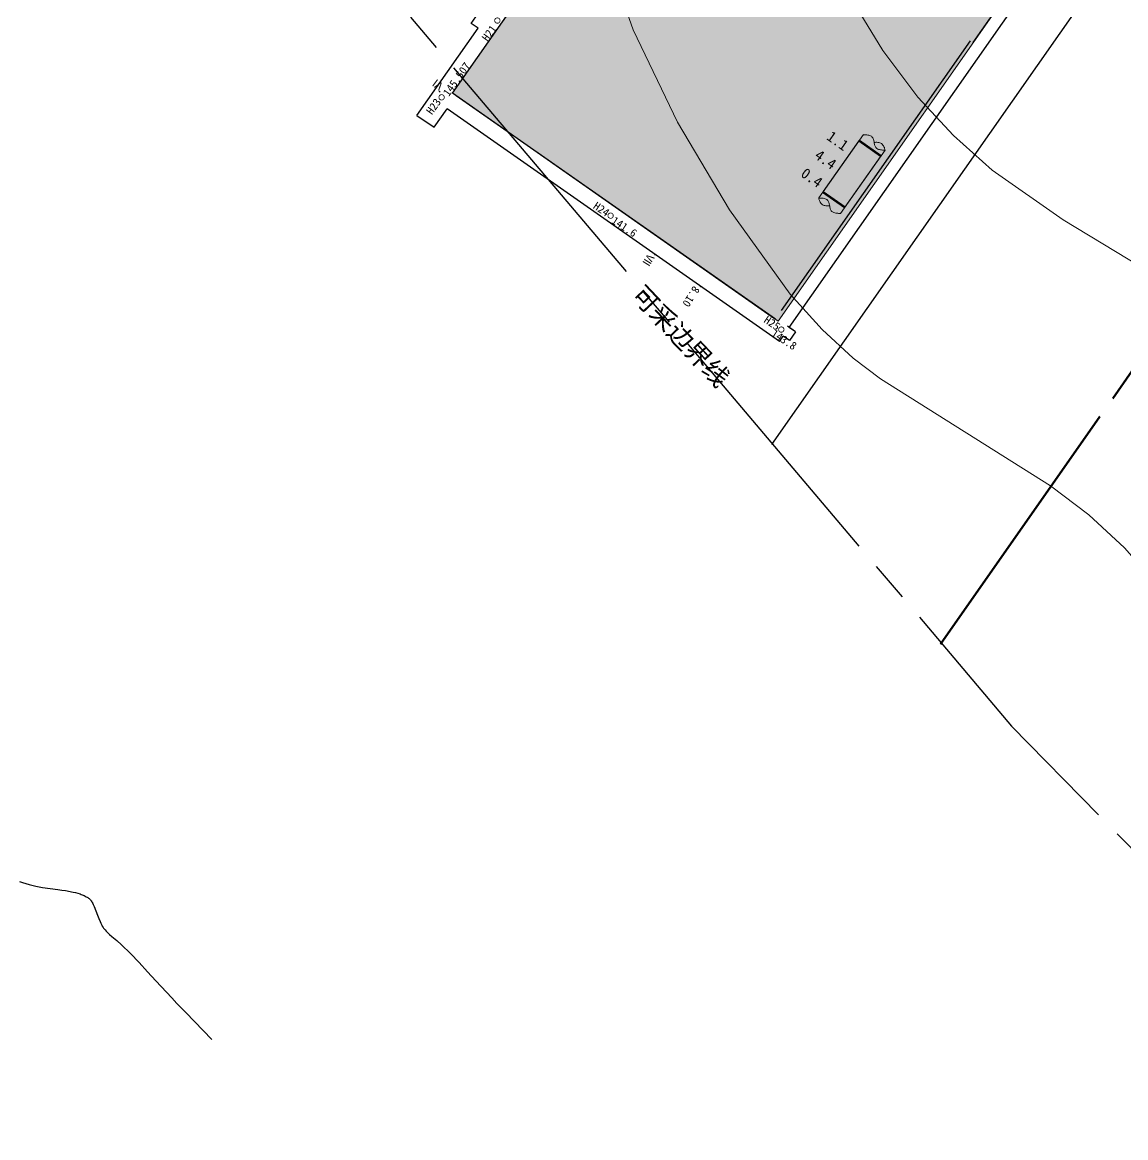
# Model space of a CAD drawing. Header units: inches. Extents: x 36473197 to 36486087, y 3899343 to 3911260.
# Drawn here: x 36480584.6 to 36480998.1, y 3903572.5 to 3903990.6 of the extents above; entities that cross this region are included whole.
import ezdxf

# ---------------------------------------------------------------- set-up
doc = ezdxf.new("R2010")
doc.units = ezdxf.units.IN
doc.header["$MEASUREMENT"] = 0
doc.linetypes.add('可采边界', pattern=[0.047, 0.02, -0.002, 0.003, -0.002, 0.02])
doc.linetypes.add('采区边界', pattern=[0.03, 0.0125, -0.001, 0.003, -0.001, 0.0125])
doc.layers.get('0').update_dxf_attribs({"lineweight": 0})
for name, color, linetype, lineweight in [('4煤底板等值线', 7, 'Continuous', 0), ('可采边界', 7, 'Continuous', 0), ('导线点', 7, 'Continuous', 0), ('小柱状', 7, 'Continuous', 0), ('巷道', 7, 'Continuous', 0), ('巷道掘进尺', 7, 'Continuous', 0), ('水系', 7, 'Continuous', 0), ('西区开拓设计', 7, 'Continuous', 0), ('采掘图', 7, 'Continuous', 0), ('采空区', 7, 'Continuous', 0)]:
    doc.layers.add(name, color=color, linetype=linetype, lineweight=lineweight)
doc.layers.add('巷道1', color=7, linetype='Continuous', lineweight=0, true_color=0x2d2d2d)
doc.styles.add('宋体', font='SIMSUN.TTC')
doc.styles.add('新宋体', font='SIMSUN.TTC')
doc.styles.add('长等线体', font='simfang.ttf')
doc.styles.add('黑体', font='simhei.ttf')
doc.linetypes.add('保护煤柱', pattern='A,0.0195,-0.001,[6,西北矿业高家堡煤矿2022年采掘接续图(2022.8.14).shx,S=1.01575e-06,R=0,X=0,Y=0],0.0195', length=0.04)

# ---------------------------------------------------------------- blocks, each defined once
blk = doc.blocks.new('临时经纬仪导线点')
at = {"color": 0, "const_width": 0.3}
blk.add_lwpolyline([(1, 0), (0.97, 0.26), (0.87, 0.5), (0.71, 0.71), (0.5, 0.87), (0.26, 0.97), (0, 1), (-0.26, 0.97), (-0.5, 0.87), (-0.71, 0.71), (-0.87, 0.5), (-0.97, 0.26), (-1, 0), (-0.97, -0.26), (-0.87, -0.5), (-0.71, -0.71), (-0.5, -0.87), (-0.26, -0.97), (0, -1), (0.26, -0.97), (0.5, -0.87), (0.71, -0.71), (0.87, -0.5), (0.97, -0.26), (1, 0)], dxfattribs=at)

msp = doc.modelspace()

# ---------------------------------------------------------------- hatches: boundary and pattern name
at = {"layer": '小柱状'}
msp.add_hatch(color=7, dxfattribs=at).paths.add_polyline_path([(36480884.76, 3903927.19), (36480892.93, 3903921.43), (36480906.3, 3903940.39), (36480898.13, 3903946.15)], flags=17)
at = {"layer": '小柱状', "lineweight": 0}
h = msp.add_hatch(dxfattribs=at)
h.set_pattern_fill('细粒砂岩_1', color=256, scale=100, angle=-35, style=0, pattern_type=2)
h.set_pattern_definition([(145, (36480898.3355, 3903940.2938), (-0.344146, -0.49149), [0.007222, -0.592778]), (145, (36480898.3397, 3903940.2921), (-0.344146, -0.49149), [0.016, -0.584]), (145, (36480898.3423, 3903940.2915), (-0.344146, -0.49149), [0.021, -0.579]), (145, (36480898.3447, 3903940.291), (-0.344146, -0.49149), [0.02552, -0.57448]), (145, (36480898.34636, 3903940.2911), (-0.344146, -0.49149), [0.02812, -0.57188]), (145, (36480898.348, 3903940.29115), (-0.344146, -0.49149), [0.03072, -0.56928]), (145, (36480898.34964, 3903940.2912), (-0.344146, -0.49149), [0.03332, -0.56668]), (145, (36480898.3512, 3903940.29136), (-0.344146, -0.49149), [0.035708, -0.564292]), (145, (36480898.3524, 3903940.29173), (-0.344146, -0.49149), [0.037246, -0.562754]), (145, (36480898.3536, 3903940.2921), (-0.344146, -0.49149), [0.038785, -0.561215]), (145, (36480898.3548, 3903940.2925), (-0.344146, -0.49149), [0.040323, -0.559677]), (145, (36480898.356, 3903940.29287), (-0.344146, -0.49149), [0.04186, -0.55814]), (145, (36480898.3572, 3903940.29325), (-0.344146, -0.49149), [9e-17, -0.6]), (145, (36480898.3572, 3903940.29325), (-0.344146, -0.49149), [0.0434, -0.5566]), (145, (36480898.3581, 3903940.29384), (-0.344146, -0.49149), [0.0442, -0.5558]), (145, (36480898.359, 3903940.2944), (-0.344146, -0.49149), [0.045, -0.555]), (145, (36480898.3599, 3903940.295), (-0.344146, -0.49149), [0.0458, -0.5542]), (145, (36480898.3608, 3903940.2956), (-0.344146, -0.49149), [0.0466, -0.5534]), (145, (36480898.3617, 3903940.2962), (-0.344146, -0.49149), [0.0474, -0.5526]), (145, (36480898.3626, 3903940.2968), (-0.344146, -0.49149), [4e-17, -0.6]), (145, (36480898.3626, 3903940.2968), (-0.344146, -0.49149), [0.0482, -0.5518]), (145, (36480898.3633, 3903940.2975), (-0.344146, -0.49149), [0.048477, -0.551523]), (145, (36480898.364, 3903940.29826), (-0.344146, -0.49149), [0.048754, -0.551246]), (145, (36480898.3647, 3903940.299), (-0.344146, -0.49149), [0.04903, -0.55097]), (145, (36480898.36536, 3903940.29974), (-0.344146, -0.49149), [0.049308, -0.550692]), (145, (36480898.36605, 3903940.3005), (-0.344146, -0.49149), [0.049585, -0.550415]), (145, (36480898.36673, 3903940.3012), (-0.344146, -0.49149), [0.04986, -0.55014]), (145, (36480898.3673, 3903940.30204), (-0.344146, -0.49149), [0.04986, -0.55014]), (145, (36480898.36777, 3903940.30294), (-0.344146, -0.49149), [0.049585, -0.550415]), (145, (36480898.3682, 3903940.30384), (-0.344146, -0.49149), [0.049308, -0.550692]), (145, (36480898.3687, 3903940.30474), (-0.344146, -0.49149), [0.04903, -0.55097]), (145, (36480898.36915, 3903940.30564), (-0.344146, -0.49149), [0.048754, -0.551246]), (145, (36480898.3696, 3903940.30653), (-0.344146, -0.49149), [0.048477, -0.551523]), (145, (36480898.37007, 3903940.30743), (-0.344146, -0.49149), [0.0482, -0.5518]), (145, (36480898.3306, 3903940.3351), (-0.344146, -0.49149), [4e-17, -0.6]), (145, (36480898.3703, 3903940.3085), (-0.344146, -0.49149), [0.0474, -0.5526]), (145, (36480898.37056, 3903940.30953), (-0.344146, -0.49149), [0.0466, -0.5534]), (145, (36480898.3708, 3903940.3106), (-0.344146, -0.49149), [0.0458, -0.5542]), (145, (36480898.37105, 3903940.3116), (-0.344146, -0.49149), [0.045, -0.555]), (145, (36480898.3713, 3903940.3127), (-0.344146, -0.49149), [0.0442, -0.5558]), (145, (36480898.37154, 3903940.3137), (-0.344146, -0.49149), [0.0434, -0.5566]), (145, (36480898.336, 3903940.3386), (-0.344146, -0.49149), [0, -0.6]), (145, (36480898.3715, 3903940.315), (-0.344146, -0.49149), [0.04186, -0.55814]), (145, (36480898.37143, 3903940.31625), (-0.344146, -0.49149), [0.040323, -0.559677]), (145, (36480898.3714, 3903940.3175), (-0.344146, -0.49149), [0.038785, -0.561215]), (145, (36480898.3713, 3903940.31877), (-0.344146, -0.49149), [0.037246, -0.562754]), (145, (36480898.37126, 3903940.32), (-0.344146, -0.49149), [0.035708, -0.564292]), (145, (36480898.37086, 3903940.32153), (-0.344146, -0.49149), [0.03332, -0.56668]), (145, (36480898.37037, 3903940.3231), (-0.344146, -0.49149), [0.03072, -0.56928]), (145, (36480898.3699, 3903940.32466), (-0.344146, -0.49149), [0.02812, -0.57188]), (145, (36480898.3694, 3903940.3262), (-0.344146, -0.49149), [0.02552, -0.57448]), (145, (36480898.3681, 3903940.32834), (-0.344146, -0.49149), [0.021, -0.579]), (145, (36480898.36663, 3903940.3306), (-0.344146, -0.49149), [0.016, -0.584]), (145, (36480898.3647, 3903940.33294), (-0.344146, -0.49149), [0.01011, -0.58989]), (145, (36480898.27455, 3903940.33366), (-0.344146, -0.49149), [0.007222, -0.592778]), (145, (36480898.2787, 3903940.33197), (-0.344146, -0.49149), [0.016, -0.584]), (145, (36480898.28134, 3903940.33135), (-0.344146, -0.49149), [0.021, -0.579]), (145, (36480898.28377, 3903940.3309), (-0.344146, -0.49149), [0.02552, -0.57448]), (145, (36480898.2854, 3903940.33095), (-0.344146, -0.49149), [0.02812, -0.57188]), (145, (36480898.28704, 3903940.331), (-0.344146, -0.49149), [0.03072, -0.56928]), (145, (36480898.2887, 3903940.3311), (-0.344146, -0.49149), [0.03332, -0.56668]), (145, (36480898.29023, 3903940.3312), (-0.344146, -0.49149), [0.035708, -0.564292]), (145, (36480898.29144, 3903940.3316), (-0.344146, -0.49149), [0.037246, -0.562754]), (145, (36480898.29264, 3903940.332), (-0.344146, -0.49149), [0.038785, -0.561215]), (145, (36480898.29384, 3903940.33236), (-0.344146, -0.49149), [0.040323, -0.559677]), (145, (36480898.29505, 3903940.33274), (-0.344146, -0.49149), [0.04186, -0.55814]), (145, (36480898.29625, 3903940.3331), (-0.344146, -0.49149), [2e-17, -0.6]), (145, (36480898.29625, 3903940.3331), (-0.344146, -0.49149), [0.0434, -0.5566]), (145, (36480898.29715, 3903940.3337), (-0.344146, -0.49149), [0.0442, -0.5558]), (145, (36480898.29805, 3903940.3343), (-0.344146, -0.49149), [0.045, -0.555]), (145, (36480898.29896, 3903940.3349), (-0.344146, -0.49149), [0.0458, -0.5542]), (145, (36480898.29986, 3903940.3355), (-0.344146, -0.49149), [0.0466, -0.5534]), (145, (36480898.30076, 3903940.33607), (-0.344146, -0.49149), [0.0474, -0.5526]), (145, (36480898.30166, 3903940.33666), (-0.344146, -0.49149), [2e-17, -0.6]), (145, (36480898.30166, 3903940.33666), (-0.344146, -0.49149), [0.0482, -0.5518]), (145, (36480898.30235, 3903940.3374), (-0.344146, -0.49149), [0.048477, -0.551523]), (145, (36480898.30303, 3903940.33814), (-0.344146, -0.49149), [0.048754, -0.551246]), (145, (36480898.3037, 3903940.3389), (-0.344146, -0.49149), [0.04903, -0.55097]), (145, (36480898.3044, 3903940.3396), (-0.344146, -0.49149), [0.049308, -0.550692]), (145, (36480898.3051, 3903940.34036), (-0.344146, -0.49149), [0.049585, -0.550415]), (145, (36480898.3058, 3903940.3411), (-0.344146, -0.49149), [0.04986, -0.55014]), (145, (36480898.30635, 3903940.3419), (-0.344146, -0.49149), [0.04986, -0.55014]), (145, (36480898.3068, 3903940.3428), (-0.344146, -0.49149), [0.049585, -0.550415]), (145, (36480898.3073, 3903940.3437), (-0.344146, -0.49149), [0.049308, -0.550692]), (145, (36480898.30774, 3903940.3446), (-0.344146, -0.49149), [0.04903, -0.55097]), (145, (36480898.3082, 3903940.3455), (-0.344146, -0.49149), [0.048754, -0.551246]), (145, (36480898.30866, 3903940.3464), (-0.344146, -0.49149), [0.048477, -0.551523]), (145, (36480898.3091, 3903940.3473), (-0.344146, -0.49149), [0.0482, -0.5518]), (145, (36480898.26963, 3903940.37495), (-0.344146, -0.49149), [0, -0.6]), (145, (36480898.30936, 3903940.34835), (-0.344146, -0.49149), [0.0474, -0.5526]), (145, (36480898.3096, 3903940.3494), (-0.344146, -0.49149), [0.0466, -0.5534]), (145, (36480898.30985, 3903940.35045), (-0.344146, -0.49149), [0.0458, -0.5542]), (145, (36480898.3101, 3903940.3515), (-0.344146, -0.49149), [0.045, -0.555]), (145, (36480898.31035, 3903940.35255), (-0.344146, -0.49149), [0.0442, -0.5558]), (145, (36480898.3106, 3903940.3536), (-0.344146, -0.49149), [0.0434, -0.5566]), (145, (36480898.27504, 3903940.3785), (-0.344146, -0.49149), [4e-17, -0.6]), (145, (36480898.31053, 3903940.35486), (-0.344146, -0.49149), [0.04186, -0.55814]), (145, (36480898.3105, 3903940.3561), (-0.344146, -0.49149), [0.040323, -0.559677]), (145, (36480898.3104, 3903940.3574), (-0.344146, -0.49149), [0.038785, -0.561215]), (145, (36480898.31037, 3903940.35864), (-0.344146, -0.49149), [0.037246, -0.562754]), (145, (36480898.3103, 3903940.3599), (-0.344146, -0.49149), [0.035708, -0.564292]), (145, (36480898.3099, 3903940.3614), (-0.344146, -0.49149), [0.03332, -0.56668]), (145, (36480898.3094, 3903940.36297), (-0.344146, -0.49149), [0.03072, -0.56928]), (145, (36480898.3089, 3903940.36453), (-0.344146, -0.49149), [0.02812, -0.57188]), (145, (36480898.30843, 3903940.3661), (-0.344146, -0.49149), [0.02552, -0.57448]), (145, (36480898.30715, 3903940.3682), (-0.344146, -0.49149), [0.021, -0.579]), (145, (36480898.3057, 3903940.37047), (-0.344146, -0.49149), [0.016, -0.584]), (145, (36480898.3037, 3903940.3728), (-0.344146, -0.49149), [0.01011, -0.58989]), (145, (36480898.2127, 3903940.3798), (-0.344146, -0.49149), [0.007222, -0.592778]), (145, (36480898.2169, 3903940.3781), (-0.344146, -0.49149), [0.016, -0.584]), (145, (36480898.2195, 3903940.37746), (-0.344146, -0.49149), [0.021, -0.579]), (145, (36480898.2219, 3903940.377), (-0.344146, -0.49149), [0.02552, -0.57448]), (145, (36480898.22357, 3903940.37705), (-0.344146, -0.49149), [0.02812, -0.57188]), (145, (36480898.2252, 3903940.3771), (-0.344146, -0.49149), [0.03072, -0.56928]), (145, (36480898.22684, 3903940.3772), (-0.344146, -0.49149), [0.03332, -0.56668]), (145, (36480898.2284, 3903940.37734), (-0.344146, -0.49149), [0.035708, -0.564292]), (145, (36480898.2296, 3903940.3777), (-0.344146, -0.49149), [0.037246, -0.562754]), (145, (36480898.2308, 3903940.3781), (-0.344146, -0.49149), [0.038785, -0.561215]), (145, (36480898.232, 3903940.37847), (-0.344146, -0.49149), [0.040323, -0.559677]), (145, (36480898.2332, 3903940.37885), (-0.344146, -0.49149), [0.04186, -0.55814]), (145, (36480898.2344, 3903940.3792), (-0.344146, -0.49149), [0, -0.6]), (145, (36480898.2344, 3903940.3792), (-0.344146, -0.49149), [0.0434, -0.5566]), (145, (36480898.2353, 3903940.3798), (-0.344146, -0.49149), [0.0442, -0.5558]), (145, (36480898.2362, 3903940.3804), (-0.344146, -0.49149), [0.045, -0.555]), (145, (36480898.2371, 3903940.381), (-0.344146, -0.49149), [0.0458, -0.5542]), (145, (36480898.238, 3903940.3816), (-0.344146, -0.49149), [0.0466, -0.5534]), (145, (36480898.2389, 3903940.3822), (-0.344146, -0.49149), [0.0474, -0.5526]), (145, (36480898.2398, 3903940.38276), (-0.344146, -0.49149), [3e-17, -0.6]), (145, (36480898.2398, 3903940.38276), (-0.344146, -0.49149), [0.0482, -0.5518]), (145, (36480898.2405, 3903940.3835), (-0.344146, -0.49149), [0.048477, -0.551523]), (145, (36480898.2412, 3903940.38424), (-0.344146, -0.49149), [0.048754, -0.551246]), (145, (36480898.2419, 3903940.385), (-0.344146, -0.49149), [0.04903, -0.55097]), (145, (36480898.24257, 3903940.3857), (-0.344146, -0.49149), [0.049308, -0.550692]), (145, (36480898.24326, 3903940.38646), (-0.344146, -0.49149), [0.049585, -0.550415]), (145, (36480898.24394, 3903940.3872), (-0.344146, -0.49149), [0.04986, -0.55014]), (145, (36480898.2445, 3903940.388), (-0.344146, -0.49149), [0.04986, -0.55014]), (145, (36480898.245, 3903940.3889), (-0.344146, -0.49149), [0.049585, -0.550415]), (145, (36480898.24544, 3903940.3898), (-0.344146, -0.49149), [0.049308, -0.550692]), (145, (36480898.2459, 3903940.3907), (-0.344146, -0.49149), [0.04903, -0.55097]), (145, (36480898.24636, 3903940.3916), (-0.344146, -0.49149), [0.048754, -0.551246]), (145, (36480898.2468, 3903940.3925), (-0.344146, -0.49149), [0.048477, -0.551523]), (145, (36480898.2473, 3903940.3934), (-0.344146, -0.49149), [0.0482, -0.5518]), (145, (36480898.2078, 3903940.42106), (-0.344146, -0.49149), [3e-17, -0.6]), (145, (36480898.2475, 3903940.39446), (-0.344146, -0.49149), [0.0474, -0.5526]), (145, (36480898.2478, 3903940.3955), (-0.344146, -0.49149), [0.0466, -0.5534]), (145, (36480898.248, 3903940.39656), (-0.344146, -0.49149), [0.0458, -0.5542]), (145, (36480898.24826, 3903940.3976), (-0.344146, -0.49149), [0.045, -0.555]), (145, (36480898.2485, 3903940.39866), (-0.344146, -0.49149), [0.0442, -0.5558]), (145, (36480898.24875, 3903940.3997), (-0.344146, -0.49149), [0.0434, -0.5566]), (145, (36480898.2132, 3903940.4246), (-0.344146, -0.49149), [3e-17, -0.6]), (145, (36480898.2487, 3903940.40096), (-0.344146, -0.49149), [0.04186, -0.55814]), (145, (36480898.24864, 3903940.4022), (-0.344146, -0.49149), [0.040323, -0.559677]), (145, (36480898.2486, 3903940.4035), (-0.344146, -0.49149), [0.038785, -0.561215]), (145, (36480898.2485, 3903940.40475), (-0.344146, -0.49149), [0.037246, -0.562754]), (145, (36480898.2485, 3903940.406), (-0.344146, -0.49149), [0.035708, -0.564292]), (145, (36480898.24807, 3903940.4075), (-0.344146, -0.49149), [0.03332, -0.56668]), (145, (36480898.2476, 3903940.4091), (-0.344146, -0.49149), [0.03072, -0.56928]), (145, (36480898.2471, 3903940.41064), (-0.344146, -0.49149), [0.02812, -0.57188]), (145, (36480898.2466, 3903940.4122), (-0.344146, -0.49149), [0.02552, -0.57448]), (145, (36480898.2453, 3903940.4143), (-0.344146, -0.49149), [0.021, -0.579]), (145, (36480898.24384, 3903940.4166), (-0.344146, -0.49149), [0.016, -0.584]), (145, (36480898.2419, 3903940.4189), (-0.344146, -0.49149), [0.01011, -0.58989]), (145, (36480897.9177, 3903940.2201), (-0.344146, -0.49149), [0.007222, -0.592778]), (145, (36480897.92186, 3903940.2184), (-0.344146, -0.49149), [0.016, -0.584]), (145, (36480897.9245, 3903940.2178), (-0.344146, -0.49149), [0.021, -0.579]), (145, (36480897.9269, 3903940.2173), (-0.344146, -0.49149), [0.02552, -0.57448]), (145, (36480897.92854, 3903940.2174), (-0.344146, -0.49149), [0.02812, -0.57188]), (145, (36480897.9302, 3903940.2175), (-0.344146, -0.49149), [0.03072, -0.56928]), (145, (36480897.9318, 3903940.21755), (-0.344146, -0.49149), [0.03332, -0.56668]), (145, (36480897.93337, 3903940.2177), (-0.344146, -0.49149), [0.035708, -0.564292]), (145, (36480897.9346, 3903940.21806), (-0.344146, -0.49149), [0.037246, -0.562754]), (145, (36480897.9358, 3903940.21844), (-0.344146, -0.49149), [0.038785, -0.561215]), (145, (36480897.937, 3903940.2188), (-0.344146, -0.49149), [0.040323, -0.559677]), (145, (36480897.9382, 3903940.2192), (-0.344146, -0.49149), [0.04186, -0.55814]), (145, (36480897.9394, 3903940.2196), (-0.344146, -0.49149), [1e-17, -0.6]), (145, (36480897.9394, 3903940.2196), (-0.344146, -0.49149), [0.0434, -0.5566]), (145, (36480897.9403, 3903940.22016), (-0.344146, -0.49149), [0.0442, -0.5558]), (145, (36480897.9412, 3903940.22075), (-0.344146, -0.49149), [0.045, -0.555]), (145, (36480897.9421, 3903940.22134), (-0.344146, -0.49149), [0.0458, -0.5542]), (145, (36480897.943, 3903940.22193), (-0.344146, -0.49149), [0.0466, -0.5534]), (145, (36480897.9439, 3903940.2225), (-0.344146, -0.49149), [0.0474, -0.5526]), (145, (36480897.9448, 3903940.2231), (-0.344146, -0.49149), [0, -0.6]), (145, (36480897.9448, 3903940.2231), (-0.344146, -0.49149), [0.0482, -0.5518]), (145, (36480897.9455, 3903940.22385), (-0.344146, -0.49149), [0.048477, -0.551523]), (145, (36480897.94617, 3903940.2246), (-0.344146, -0.49149), [0.048754, -0.551246]), (145, (36480897.94686, 3903940.22533), (-0.344146, -0.49149), [0.04903, -0.55097]), (145, (36480897.94754, 3903940.2261), (-0.344146, -0.49149), [0.049308, -0.550692]), (145, (36480897.9482, 3903940.2268), (-0.344146, -0.49149), [0.049585, -0.550415]), (145, (36480897.9489, 3903940.22755), (-0.344146, -0.49149), [0.04986, -0.55014]), (145, (36480897.9495, 3903940.22837), (-0.344146, -0.49149), [0.04986, -0.55014]), (145, (36480897.94995, 3903940.22927), (-0.344146, -0.49149), [0.049585, -0.550415]), (145, (36480897.9504, 3903940.23017), (-0.344146, -0.49149), [0.049308, -0.550692]), (145, (36480897.9509, 3903940.23106), (-0.344146, -0.49149), [0.04903, -0.55097]), (145, (36480897.95133, 3903940.23196), (-0.344146, -0.49149), [0.048754, -0.551246]), (145, (36480897.9518, 3903940.23286), (-0.344146, -0.49149), [0.048477, -0.551523]), (145, (36480897.95225, 3903940.23376), (-0.344146, -0.49149), [0.0482, -0.5518]), (145, (36480897.91277, 3903940.2614), (-0.344146, -0.49149), [2e-17, -0.6]), (145, (36480897.9525, 3903940.2348), (-0.344146, -0.49149), [0.0474, -0.5526]), (145, (36480897.95274, 3903940.23586), (-0.344146, -0.49149), [0.0466, -0.5534]), (145, (36480897.953, 3903940.2369), (-0.344146, -0.49149), [0.0458, -0.5542]), (145, (36480897.95323, 3903940.23795), (-0.344146, -0.49149), [0.045, -0.555]), (145, (36480897.9535, 3903940.239), (-0.344146, -0.49149), [0.0442, -0.5558]), (145, (36480897.9537, 3903940.24005), (-0.344146, -0.49149), [0.0434, -0.5566]), (145, (36480897.9182, 3903940.26495), (-0.344146, -0.49149), [4e-17, -0.6]), (145, (36480897.95367, 3903940.2413), (-0.344146, -0.49149), [0.04186, -0.55814]), (145, (36480897.9536, 3903940.2426), (-0.344146, -0.49149), [0.040323, -0.559677]), (145, (36480897.95356, 3903940.24383), (-0.344146, -0.49149), [0.038785, -0.561215]), (145, (36480897.9535, 3903940.2451), (-0.344146, -0.49149), [0.037246, -0.562754]), (145, (36480897.95344, 3903940.24635), (-0.344146, -0.49149), [0.035708, -0.564292]), (145, (36480897.95304, 3903940.24786), (-0.344146, -0.49149), [0.03332, -0.56668]), (145, (36480897.95255, 3903940.2494), (-0.344146, -0.49149), [0.03072, -0.56928]), (145, (36480897.95206, 3903940.251), (-0.344146, -0.49149), [0.02812, -0.57188]), (145, (36480897.95157, 3903940.25255), (-0.344146, -0.49149), [0.02552, -0.57448]), (145, (36480897.9503, 3903940.25467), (-0.344146, -0.49149), [0.021, -0.579]), (145, (36480897.9488, 3903940.2569), (-0.344146, -0.49149), [0.016, -0.584]), (145, (36480897.94686, 3903940.25926), (-0.344146, -0.49149), [0.01011, -0.58989]), (145, (36480897.85673, 3903940.26), (-0.344146, -0.49149), [0.007222, -0.592778]), (145, (36480897.8609, 3903940.2583), (-0.344146, -0.49149), [0.016, -0.584]), (145, (36480897.8635, 3903940.2577), (-0.344146, -0.49149), [0.021, -0.579]), (145, (36480897.86595, 3903940.2572), (-0.344146, -0.49149), [0.02552, -0.57448]), (145, (36480897.8676, 3903940.2573), (-0.344146, -0.49149), [0.02812, -0.57188]), (145, (36480897.8692, 3903940.25735), (-0.344146, -0.49149), [0.03072, -0.56928]), (145, (36480897.87086, 3903940.2574), (-0.344146, -0.49149), [0.03332, -0.56668]), (145, (36480897.8724, 3903940.25756), (-0.344146, -0.49149), [0.035708, -0.564292]), (145, (36480897.8736, 3903940.25793), (-0.344146, -0.49149), [0.037246, -0.562754]), (145, (36480897.8748, 3903940.2583), (-0.344146, -0.49149), [0.038785, -0.561215]), (145, (36480897.876, 3903940.2587), (-0.344146, -0.49149), [0.040323, -0.559677]), (145, (36480897.8772, 3903940.25907), (-0.344146, -0.49149), [0.04186, -0.55814]), (145, (36480897.87843, 3903940.25945), (-0.344146, -0.49149), [0, -0.6]), (145, (36480897.87843, 3903940.25945), (-0.344146, -0.49149), [0.0434, -0.5566]), (145, (36480897.87933, 3903940.26004), (-0.344146, -0.49149), [0.0442, -0.5558]), (145, (36480897.88024, 3903940.2606), (-0.344146, -0.49149), [0.045, -0.555]), (145, (36480897.88114, 3903940.2612), (-0.344146, -0.49149), [0.0458, -0.5542]), (145, (36480897.88204, 3903940.2618), (-0.344146, -0.49149), [0.0466, -0.5534]), (145, (36480897.88294, 3903940.2624), (-0.344146, -0.49149), [0.0474, -0.5526]), (145, (36480897.88384, 3903940.263), (-0.344146, -0.49149), [2e-17, -0.6]), (145, (36480897.88384, 3903940.263), (-0.344146, -0.49149), [0.0482, -0.5518]), (145, (36480897.8845, 3903940.2637), (-0.344146, -0.49149), [0.048477, -0.551523]), (145, (36480897.8852, 3903940.26446), (-0.344146, -0.49149), [0.048754, -0.551246]), (145, (36480897.8859, 3903940.2652), (-0.344146, -0.49149), [0.04903, -0.55097]), (145, (36480897.8866, 3903940.26594), (-0.344146, -0.49149), [0.049308, -0.550692]), (145, (36480897.8873, 3903940.2667), (-0.344146, -0.49149), [0.049585, -0.550415]), (145, (36480897.88796, 3903940.2674), (-0.344146, -0.49149), [0.04986, -0.55014]), (145, (36480897.88854, 3903940.26824), (-0.344146, -0.49149), [0.04986, -0.55014]), (145, (36480897.889, 3903940.26914), (-0.344146, -0.49149), [0.049585, -0.550415]), (145, (36480897.88946, 3903940.27004), (-0.344146, -0.49149), [0.049308, -0.550692]), (145, (36480897.8899, 3903940.27094), (-0.344146, -0.49149), [0.04903, -0.55097]), (145, (36480897.8904, 3903940.27184), (-0.344146, -0.49149), [0.048754, -0.551246]), (145, (36480897.89084, 3903940.27273), (-0.344146, -0.49149), [0.048477, -0.551523]), (145, (36480897.8913, 3903940.27363), (-0.344146, -0.49149), [0.0482, -0.5518]), (145, (36480897.8518, 3903940.3013), (-0.344146, -0.49149), [2e-17, -0.6]), (145, (36480897.89154, 3903940.2747), (-0.344146, -0.49149), [0.0474, -0.5526]), (145, (36480897.8918, 3903940.27573), (-0.344146, -0.49149), [0.0466, -0.5534]), (145, (36480897.89203, 3903940.2768), (-0.344146, -0.49149), [0.0458, -0.5542]), (145, (36480897.8923, 3903940.2778), (-0.344146, -0.49149), [0.045, -0.555]), (145, (36480897.8925, 3903940.2789), (-0.344146, -0.49149), [0.0442, -0.5558]), (145, (36480897.8928, 3903940.2799), (-0.344146, -0.49149), [0.0434, -0.5566]), (145, (36480897.8572, 3903940.3048), (-0.344146, -0.49149), [2e-17, -0.6]), (145, (36480897.8927, 3903940.2812), (-0.344146, -0.49149), [0.04186, -0.55814]), (145, (36480897.89266, 3903940.28245), (-0.344146, -0.49149), [0.040323, -0.559677]), (145, (36480897.8926, 3903940.2837), (-0.344146, -0.49149), [0.038785, -0.561215]), (145, (36480897.89255, 3903940.28497), (-0.344146, -0.49149), [0.037246, -0.562754]), (145, (36480897.8925, 3903940.2862), (-0.344146, -0.49149), [0.035708, -0.564292]), (145, (36480897.8921, 3903940.28773), (-0.344146, -0.49149), [0.03332, -0.56668]), (145, (36480897.8916, 3903940.2893), (-0.344146, -0.49149), [0.03072, -0.56928]), (145, (36480897.8911, 3903940.29086), (-0.344146, -0.49149), [0.02812, -0.57188]), (145, (36480897.8906, 3903940.2924), (-0.344146, -0.49149), [0.02552, -0.57448]), (145, (36480897.88933, 3903940.29454), (-0.344146, -0.49149), [0.021, -0.579]), (145, (36480897.88786, 3903940.2968), (-0.344146, -0.49149), [0.016, -0.584]), (145, (36480897.8859, 3903940.29914), (-0.344146, -0.49149), [0.01011, -0.58989]), (145, (36480897.7949, 3903940.3061), (-0.344146, -0.49149), [0.007222, -0.592778]), (145, (36480897.79906, 3903940.3044), (-0.344146, -0.49149), [0.016, -0.584]), (145, (36480897.8017, 3903940.3038), (-0.344146, -0.49149), [0.021, -0.579]), (145, (36480897.8041, 3903940.3033), (-0.344146, -0.49149), [0.02552, -0.57448]), (145, (36480897.80575, 3903940.3034), (-0.344146, -0.49149), [0.02812, -0.57188]), (145, (36480897.8074, 3903940.30345), (-0.344146, -0.49149), [0.03072, -0.56928]), (145, (36480897.809, 3903940.3035), (-0.344146, -0.49149), [0.03332, -0.56668]), (145, (36480897.8106, 3903940.30366), (-0.344146, -0.49149), [0.035708, -0.564292]), (145, (36480897.8118, 3903940.30404), (-0.344146, -0.49149), [0.037246, -0.562754]), (145, (36480897.813, 3903940.3044), (-0.344146, -0.49149), [0.038785, -0.561215]), (145, (36480897.8142, 3903940.3048), (-0.344146, -0.49149), [0.040323, -0.559677]), (145, (36480897.8154, 3903940.3052), (-0.344146, -0.49149), [0.04186, -0.55814]), (145, (36480897.8166, 3903940.30555), (-0.344146, -0.49149), [2e-17, -0.6]), (145, (36480897.8166, 3903940.30555), (-0.344146, -0.49149), [0.0434, -0.5566]), (145, (36480897.8175, 3903940.30614), (-0.344146, -0.49149), [0.0442, -0.5558]), (145, (36480897.8184, 3903940.30673), (-0.344146, -0.49149), [0.045, -0.555]), (145, (36480897.8193, 3903940.3073), (-0.344146, -0.49149), [0.0458, -0.5542]), (145, (36480897.8202, 3903940.3079), (-0.344146, -0.49149), [0.0466, -0.5534]), (145, (36480897.8211, 3903940.3085), (-0.344146, -0.49149), [0.0474, -0.5526]), (145, (36480897.822, 3903940.3091), (-0.344146, -0.49149), [0, -0.6]), (145, (36480897.822, 3903940.3091), (-0.344146, -0.49149), [0.0482, -0.5518]), (145, (36480897.8227, 3903940.30983), (-0.344146, -0.49149), [0.048477, -0.551523]), (145, (36480897.8234, 3903940.3106), (-0.344146, -0.49149), [0.048754, -0.551246]), (145, (36480897.82406, 3903940.3113), (-0.344146, -0.49149), [0.04903, -0.55097]), (145, (36480897.82475, 3903940.31205), (-0.344146, -0.49149), [0.049308, -0.550692]), (145, (36480897.82544, 3903940.3128), (-0.344146, -0.49149), [0.049585, -0.550415]), (145, (36480897.8261, 3903940.3135), (-0.344146, -0.49149), [0.04986, -0.55014]), (145, (36480897.8267, 3903940.31435), (-0.344146, -0.49149), [0.04986, -0.55014]), (145, (36480897.82716, 3903940.31525), (-0.344146, -0.49149), [0.049585, -0.550415]), (145, (36480897.8276, 3903940.31615), (-0.344146, -0.49149), [0.049308, -0.550692]), (145, (36480897.8281, 3903940.31704), (-0.344146, -0.49149), [0.04903, -0.55097]), (145, (36480897.82854, 3903940.31794), (-0.344146, -0.49149), [0.048754, -0.551246]), (145, (36480897.829, 3903940.31884), (-0.344146, -0.49149), [0.048477, -0.551523]), (145, (36480897.82946, 3903940.31974), (-0.344146, -0.49149), [0.0482, -0.5518]), (145, (36480897.79, 3903940.3474), (-0.344146, -0.49149), [0, -0.6]), (145, (36480897.8297, 3903940.3208), (-0.344146, -0.49149), [0.0474, -0.5526]), (145, (36480897.82995, 3903940.32184), (-0.344146, -0.49149), [0.0466, -0.5534]), (145, (36480897.8302, 3903940.3229), (-0.344146, -0.49149), [0.0458, -0.5542]), (145, (36480897.83044, 3903940.32393), (-0.344146, -0.49149), [0.045, -0.555]), (145, (36480897.8307, 3903940.325), (-0.344146, -0.49149), [0.0442, -0.5558]), (145, (36480897.83094, 3903940.32603), (-0.344146, -0.49149), [0.0434, -0.5566]), (145, (36480897.7954, 3903940.3509), (-0.344146, -0.49149), [4e-17, -0.6]), (145, (36480897.8309, 3903940.3273), (-0.344146, -0.49149), [0.04186, -0.55814]), (145, (36480897.8308, 3903940.32855), (-0.344146, -0.49149), [0.040323, -0.559677]), (145, (36480897.83077, 3903940.3298), (-0.344146, -0.49149), [0.038785, -0.561215]), (145, (36480897.8307, 3903940.3311), (-0.344146, -0.49149), [0.037246, -0.562754]), (145, (36480897.83065, 3903940.33233), (-0.344146, -0.49149), [0.035708, -0.564292]), (145, (36480897.83025, 3903940.33384), (-0.344146, -0.49149), [0.03332, -0.56668]), (145, (36480897.82976, 3903940.3354), (-0.344146, -0.49149), [0.03072, -0.56928]), (145, (36480897.82927, 3903940.33697), (-0.344146, -0.49149), [0.02812, -0.57188]), (145, (36480897.8288, 3903940.33853), (-0.344146, -0.49149), [0.02552, -0.57448]), (145, (36480897.8275, 3903940.34065), (-0.344146, -0.49149), [0.021, -0.579]), (145, (36480897.826, 3903940.3429), (-0.344146, -0.49149), [0.016, -0.584]), (145, (36480897.82407, 3903940.34524), (-0.344146, -0.49149), [0.01011, -0.58989])])
h.paths.add_polyline_path([(36480898.08, 3903946.08), (36480906.25, 3903940.32), (36480906.48, 3903940.65), (36480898.31, 3903946.41)], flags=17)
h = msp.add_hatch(dxfattribs=at)
h.set_pattern_fill('泥岩_1_1', color=256, scale=133.333333, angle=-35, style=0, pattern_type=2)
h.set_pattern_definition([(145, (36480884.30625, 3903920.9069), (-0.45886, -0.65532), [0.266667, -0.533333]), (325, (36480884.6449, 3903921.1581), (0.45886, 0.65532), [0.266667, -0.533333]), (325, (36480884.1479, 3903921.2619), (0.45886, 0.65532), []), (325, (36480883.9185, 3903920.93425), (0.45886, 0.65532), [])])
h.paths.add_polyline_path([(36480884.48, 3903926.8), (36480892.65, 3903921.03), (36480892.88, 3903921.36), (36480884.71, 3903927.12)], flags=17)
at = {"layer": '采空区'}
h = msp.add_hatch(dxfattribs=at)
h.set_pattern_fill('GRAVEL', color=160, scale=105.7901, angle=315, style=0)
h.set_pattern_definition([(148.01184, (36473314.5915, 3905701.285), (-1084.597172, 668.1489286), [14.2326, -1409.0277]), (104.96874, (36473302.52, 3905708.825), (324.6044794, -1231.8303788), [24.4235, -2417.9306]), (52.50944, (36473296.2116, 3905732.4196), (-962.331355, -1243.885012), [17.2214, -1704.9166]), (187.27274, (36473263.002, 3905768.459), (2102.0328397, 263.1874473), [22.2411, -2201.8684]), (212.83274, (36473240.94, 3905765.6434), (1158.3555047, 741.3392058), [21.8092, -2159.1096]), (277.27274, (36473222.6146, 3905753.8187), (-263.1874473, 2102.0328397), [22.2411, -2201.8684]), (317.69324, (36473225.43, 3905731.7565), (-1280.6219798, 1170.6976592), [29.4127, -2911.8565]), (352.25434, (36473247.1824, 3905711.959), (2420.6101977, -325.17645), [27.7686, -2749.0955]), (41.42864, (36473274.6976, 3905708.2163), (1207.4330738, 1072.2571742), [22.3164, -2209.3282]), (95.23544, (36473291.43, 3905722.983), (97.871316, -1164.383859), [25.4776, -1248.4039]), (142.39644, (36473289.1053, 3905748.3542), (-1366.4368608, 1048.1458982), [32.9481, -3261.8658]), (58.81314, (36473280.145, 3905665.134), (496.519391, 839.493861), [11.2456, -1113.3185]), (91.46824, (36473285.9684, 3905674.7543), (30.423367, -1391.1188315), [21.3947, -2118.0777]), (144.999, (36473285.42, 3905696.14), (-104.18325, -18.3685), [14.961, -134.6488]), (123.19764, (36473296.636, 3905705.639), (300.209131, -484.179015), [8.0568, -797.6166]), (211.80044, (36473292.225, 3905712.38), (294.181173, 159.28875), [11.3939, -558.3032]), (310.96284, (36473282.542, 3905706.377), (263.472196, -275.81238), [18.5058, -598.3512]), (81.56414, (36473294.673, 3905692.402), (-67.44602, -226.73497), [13.3815, -321.1562]), (296.38854, (36473281.5714, 3905772.807), (496.234059, -986.727011), [18.746, -1855.8593]), (350.34524, (36473289.903, 3905756.0144), (-1219.4895877, 214.6787046), [15.7269, -1556.9561]), (213.19764, (36473315.51, 3905696.076), (484.179015, 300.209131), [16.1134, -789.56]), (263.60954, (36473302.0264, 3905687.2534), (128.863733, 1096.937817), [18.746, -1855.8593]), (259.44304, (36473216.978, 3905761.419), (116.523425, 557.653236), [18.0774, -885.7936]), (214.77414, (36473213.666, 3905743.647), (1054.173342, 722.9689766), [15.1468, -1499.5369]), (346.80044, (36473211.51, 3905676.666), (557.653113, -116.524019), [16.1134, -789.56]), (297.35304, (36473227.198, 3905672.986), (-655.522998, 1280.9081026), [17.7337, -1755.6316]), (349.44304, (36473202.51, 3905727.715), (-557.653236, 116.523425), [9.0387, -894.8323]), (21.30894, (36473210.408, 3905682.917), (398.364484, 177.657035), [5.3942, -534.0315]), (85.96284, (36473215.434, 3905684.877), (-49.07747, -330.91819), [21.8092, -414.3745]), (106.00804, (36473216.969, 3905706.632), (287.8682655, -1023.4636592), [20.2112, -2000.9058]), (223.68914, (36473273.165, 3905704.723), (189.99785, 140.92037), [15.2573, -366.1743]), (273.15624, (36473262.1325, 3905694.1846), (103.8974268, -1807.8518197), [26.6373, -2637.0894]), (340.94444, (36473263.599, 3905667.588), (-802.756619, 288.153284), [10.8917, -1078.284]), (9.999, (36473273.89, 3905664.03), (85.8147, 122.5517), [6.3474, -99.4427]), (40.25544, (36473219.727, 3905709.267), (-655.80883, -545.311972), [14.6968, -1454.9863]), (328.01184, (36473230.9435, 3905718.764), (1084.597172, -668.1489286), [28.4652, -1394.7951]), (279.999, (36473255.09, 3905703.68), (122.5517, -85.8147), [27.5054, -78.2847]), (245.30384, (36473259.862, 3905676.597), (545.598409, 1170.411331), [16.7269, -1655.9614]), (174.05364, (36473252.874, 3905661.4), (-435.101397, 30.709156), [15.4033, -754.7603]), (127.64504, (36473237.5534, 3905662.9956), (-1390.8346447, 1795.79545), [25.0791, -2482.838]), (95.42514, (36473222.236, 3905682.8536), (-134.607993, 1372.7503153), [26.5321, -2626.6702])])
h.paths.add_polyline_path([(36480745.75, 3903964.07), (36480867.8, 3903878.61), (36481689.97, 3905052.74), (36481567.59, 3905138.36)])

# ---------------------------------------------------------------- linework, layer by layer
at = {"layer": '4煤底板等值线', "color": 7, "linetype": 'Continuous', "lineweight": 0, "flags": 128}
for points in [[(36481011.07, 3903778.42), (36480997.68, 3903793.61), (36480984.33, 3903805.94), (36480969.88, 3903816.86), (36480906.24, 3903856.95), (36480896.01, 3903864.75), (36480884.34, 3903875.41), (36480872.36, 3903888.72), (36480849.65, 3903920.34), (36480830.13, 3903953.15), (36480813.55, 3903987.77), (36480803.59, 3904015.95)], [(36480895.77, 3903998.7), (36480907.08, 3903980.03), (36480920.21, 3903962.57), (36480933.51, 3903948.15), (36480948.11, 3903935.23), (36480974.72, 3903916.6), (36481038.2, 3903878.12)]]:
    msp.add_lwpolyline(points, dxfattribs=at)
at = {"layer": '可采边界', "linetype": '可采边界', "lineweight": 30, "ltscale": 5000, "flags": 128}
msp.add_lwpolyline([(36479940.42, 3903953.02), (36479947.75, 3903955.56), (36479950.12, 3903956.54), (36479951.68, 3903957.39), (36479954.63, 3903959.36), (36479958.81, 3903962.7), (36479966.63, 3903970.22), (36480098.68, 3904113.17), (36480300.78, 3904392.39), (36480379.14, 3904481.72), (36480388.22, 3904490.58), (36480397.8, 3904498.87), (36480407.85, 3904506.13), (36480418.43, 3904512.62), (36480429.44, 3904518.21), (36480435.1, 3904520.62), (36480440.88, 3904522.72), (36480450.25, 3904525.22), (36480459.82, 3904526.95), (36480469.47, 3904527.9), (36480474.3, 3904528.05), (36480479.12, 3904527.94), (36480488.57, 3904526.77), (36480528.87, 3904517.41), (36480537.55, 3904514.34), (36480545.96, 3904510.57), (36480554.05, 3904506.2), (36480561.77, 3904501.21), (36480569.09, 3904495.56), (36480573.58, 3904491.4), (36480576.67, 3904488.06), (36480578.55, 3904485.71), (36480579.41, 3904484.48), (36480580.83, 3904482.12), (36480583.24, 3904477.14), (36480585.21, 3904471.92), (36480587.46, 3904463.77), (36480588.95, 3904455.36), (36480589.68, 3904446.84), (36480589.69, 3904441.19), (36480589.19, 3904435.33), (36480587.15, 3904423.77), (36480567.6, 3904352.28), (36480562.89, 3904326.34), (36480561.8, 3904308.82), (36480562.31, 3904291.27), (36480563.63, 3904279.73), (36480566.68, 3904266.07), (36480570.76, 3904252.65), (36480581.05, 3904226.28), (36480632.1, 3904129.38), (36480688.56, 3904041.54), (36480955.32, 3903726.78), (36481161.4, 3903516.77), (36481216.78, 3903468.31), (36481253.18, 3903441.34), (36481265.8, 3903433.05), (36481411.21, 3903356.22), (36481426.8, 3903346.01), (36481436.27, 3903338.55), (36481443.5, 3903331.69), (36481447.41, 3903327.2), (36481451.37, 3903321.46), (36481454.82, 3903315.36), (36481457.74, 3903308.99), (36481460.08, 3903302.4), (36481461.15, 3903298.07), (36481462.59, 3903289.24), (36481463.22, 3903280.29), (36481463.1, 3903271.3), (36481462.75, 3903266.82), (36481461.26, 3903257.55), (36481457.8, 3903243.89), (36481453.21, 3903230.54), (36481445.91, 3903213.95), (36481437.42, 3903197.87), (36481406.48, 3903150.76), (36481385.9, 3903124.99), (36481358.49, 3903096.27), (36481311.68, 3903058.24), (36481247.04, 3903011.51), (36481218.36, 3902986.35), (36481195.38, 3902961.86), (36481174.27, 3902935.73), (36481151.29, 3902901.94)], dxfattribs=at)
at = {"layer": '小柱状', "color": 7, "linetype": 'Continuous', "lineweight": 0}
for p, q in [((36480883.08, 3903924.82), (36480899.8, 3903948.52)), ((36480891.21, 3903918.99), (36480907.92, 3903942.69))]:
    msp.add_line(p, q, dxfattribs=at)
at = {"layer": '小柱状', "color": 7, "linetype": 'Continuous', "lineweight": 0, "flags": 128}
for points in [[(36480899.75, 3903948.45), (36480899.8, 3903948.45), (36480899.94, 3903948.45), (36480900.16, 3903948.45), (36480900.44, 3903948.44), (36480900.76, 3903948.42), (36480901.12, 3903948.38), (36480901.48, 3903948.33), (36480901.85, 3903948.26), (36480902.2, 3903948.16), (36480902.51, 3903948.03), (36480902.78, 3903947.88), (36480903.01, 3903947.69), (36480903.2, 3903947.48), (36480903.35, 3903947.25), (36480903.48, 3903947), (36480903.58, 3903946.73), (36480903.66, 3903946.45), (36480903.72, 3903946.16), (36480903.78, 3903945.87), (36480903.89, 3903945.27), (36480903.94, 3903944.98), (36480904.01, 3903944.69), (36480904.09, 3903944.41), (36480904.19, 3903944.14), (36480904.32, 3903943.89), (36480904.47, 3903943.66), (36480904.66, 3903943.45), (36480904.89, 3903943.26), (36480905.16, 3903943.11), (36480905.47, 3903942.98), (36480905.82, 3903942.88), (36480906.19, 3903942.81), (36480906.55, 3903942.76), (36480906.91, 3903942.72), (36480907.23, 3903942.7), (36480907.51, 3903942.69), (36480907.73, 3903942.69), (36480907.87, 3903942.69), (36480907.92, 3903942.69)], [(36480903.83, 3903945.57), (36480903.88, 3903945.58), (36480904.02, 3903945.6), (36480904.24, 3903945.62), (36480904.51, 3903945.63), (36480904.83, 3903945.63), (36480905.18, 3903945.61), (36480905.55, 3903945.56), (36480905.92, 3903945.47), (36480906.27, 3903945.34), (36480906.6, 3903945.15), (36480906.88, 3903944.91), (36480907.13, 3903944.62), (36480907.33, 3903944.3), (36480907.5, 3903943.97), (36480907.64, 3903943.65), (36480907.75, 3903943.35), (36480907.83, 3903943.08), (36480907.88, 3903942.88), (36480907.91, 3903942.74), (36480907.92, 3903942.69)], [(36480883.03, 3903924.75), (36480883.09, 3903924.75), (36480883.23, 3903924.75), (36480883.45, 3903924.75), (36480883.73, 3903924.74), (36480884.05, 3903924.72), (36480884.4, 3903924.68), (36480884.77, 3903924.63), (36480885.14, 3903924.56), (36480885.48, 3903924.46), (36480885.8, 3903924.33), (36480886.07, 3903924.18), (36480886.3, 3903923.99), (36480886.48, 3903923.78), (36480886.64, 3903923.55), (36480886.76, 3903923.3), (36480886.86, 3903923.03), (36480886.94, 3903922.75), (36480887.01, 3903922.46), (36480887.07, 3903922.17), (36480887.17, 3903921.57), (36480887.23, 3903921.28), (36480887.3, 3903920.99), (36480887.38, 3903920.71), (36480887.48, 3903920.44), (36480887.6, 3903920.19), (36480887.76, 3903919.96), (36480887.95, 3903919.75), (36480888.17, 3903919.57), (36480888.44, 3903919.41), (36480888.76, 3903919.28), (36480889.11, 3903919.18), (36480889.47, 3903919.11), (36480889.84, 3903919.06), (36480890.19, 3903919.02), (36480890.52, 3903919), (36480890.8, 3903918.99), (36480891.01, 3903918.99), (36480891.16, 3903918.99), (36480891.21, 3903918.99)], [(36480883.03, 3903924.75), (36480883.04, 3903924.7), (36480883.07, 3903924.57), (36480883.13, 3903924.36), (36480883.21, 3903924.09), (36480883.31, 3903923.79), (36480883.45, 3903923.47), (36480883.62, 3903923.14), (36480883.83, 3903922.82), (36480884.07, 3903922.53), (36480884.36, 3903922.29), (36480884.68, 3903922.1), (36480885.04, 3903921.97), (36480885.4, 3903921.88), (36480885.77, 3903921.83), (36480886.12, 3903921.81), (36480886.44, 3903921.81), (36480886.72, 3903921.83), (36480886.93, 3903921.85), (36480887.07, 3903921.86), (36480887.12, 3903921.87)]]:
    msp.add_lwpolyline(points, dxfattribs=at)
at = {"layer": '小柱状', "linetype": 'Continuous', "flags": 128}
for points in [[(36480884.71, 3903927.12), (36480892.88, 3903921.36), (36480906.25, 3903940.32), (36480898.08, 3903946.08), (36480884.71, 3903927.12)], [(36480898.08, 3903946.08), (36480906.25, 3903940.32), (36480906.48, 3903940.65), (36480898.31, 3903946.41), (36480898.08, 3903946.08)], [(36480884.48, 3903926.8), (36480892.65, 3903921.03), (36480892.88, 3903921.36), (36480884.71, 3903927.12), (36480884.48, 3903926.8)]]:
    msp.add_lwpolyline(points, dxfattribs=at)
at = {"layer": '小柱状', "color": 7, "linetype": 'Continuous', "flags": 128}
msp.add_lwpolyline([(36480884.71, 3903927.12), (36480892.88, 3903921.36), (36480906.25, 3903940.32), (36480898.08, 3903946.08), (36480884.71, 3903927.12)], dxfattribs=at)
at = {"layer": '小柱状', "color": 7}
msp.add_lwpolyline([(36480884.76, 3903927.19), (36480892.93, 3903921.43), (36480906.3, 3903940.39), (36480898.13, 3903946.15), (36480884.76, 3903927.19)], dxfattribs=at)
at = {"layer": '巷道', "color": 7, "lineweight": 30, "flags": 128}
for points in [[(36480872.02, 3903876.23), (36480996.17, 3904053.54)], [(36480940.93, 3903983.01), (36480992.24, 3904056.3)], [(36480866.83, 3903879.29), (36480747.2, 3903963.06)], [(36480738.96, 3903951.3), (36480743.76, 3903958.15)], [(36480868.31, 3903870.93), (36480743.76, 3903958.15)], [(36480733.99, 3903954.65), (36480738.96, 3903951.3)], [(36480868.31, 3903870.93), (36480869.72, 3903872.96)], [(36480872.08, 3903871.33), (36480869.72, 3903872.96)], [(36480874.35, 3903874.6), (36480872.02, 3903876.23)], [(36480874.35, 3903874.6), (36480872.08, 3903871.33)]]:
    msp.add_lwpolyline(points, dxfattribs=at)
at = {"layer": '巷道', "color": 7, "linetype": 'Continuous', "lineweight": 30, "flags": 128}
msp.add_lwpolyline([(36480869.13, 3903882.57), (36480939.94, 3903983.7)], dxfattribs=at)
at = {"layer": '巷道1', "color": 1, "linetype": '保护煤柱', "lineweight": 30, "ltscale": 2000, "true_color": 0xff0000}
msp.add_line((36480865.53, 3903832.38), (36481733.12, 3905071.43), dxfattribs=at)
at = {"layer": '巷道掘进尺', "color": 3, "true_color": 0x00ff00, "const_width": 0.3}
for points in [[(36480741.15, 3903964.65, -1), (36480740.81, 3903964.65, -1), (36480741.15, 3903964.65)], [(36480741.15, 3903964.65, -1), (36480740.81, 3903964.65, -1), (36480741.15, 3903964.65)], [(36480821.83, 3903903.59, -1), (36480821.5, 3903903.59, -1), (36480821.83, 3903903.59)], [(36480838.95, 3903891.6, -1), (36480838.62, 3903891.6, -1), (36480838.95, 3903891.6)]]:
    msp.add_lwpolyline(points, format="xyb", dxfattribs=at)
at = {"layer": '水系', "color": 151, "linetype": 'Continuous', "lineweight": 30, "true_color": 0x7fbfff, "flags": 128}
msp.add_lwpolyline([(36480583.51, 3903668.54), (36480584.72, 3903668.12), (36480587.18, 3903667.39), (36480589.68, 3903666.77), (36480592.2, 3903666.27), (36480595.08, 3903665.87), (36480597.96, 3903665.52), (36480599.4, 3903665.33), (36480600.83, 3903665.11), (36480603.68, 3903664.55), (36480604.53, 3903664.34), (36480605.38, 3903664.1), (36480606.22, 3903663.84), (36480606.63, 3903663.7), (36480607.04, 3903663.54), (36480607.43, 3903663.38), (36480607.82, 3903663.21), (36480608.2, 3903663.03), (36480608.57, 3903662.83), (36480608.93, 3903662.62), (36480609.1, 3903662.51), (36480609.27, 3903662.4), (36480609.44, 3903662.28), (36480609.6, 3903662.15), (36480609.75, 3903662.02), (36480609.9, 3903661.88), (36480610.03, 3903661.74), (36480610.16, 3903661.59), (36480610.28, 3903661.43), (36480610.4, 3903661.27), (36480610.62, 3903660.94), (36480610.82, 3903660.59), (36480611.02, 3903660.23), (36480611.2, 3903659.86), (36480611.54, 3903659.09), (36480612.16, 3903657.49), (36480612.75, 3903655.87), (36480613.21, 3903654.66), (36480613.71, 3903653.49), (36480613.98, 3903652.92), (36480614.26, 3903652.36), (36480614.41, 3903652.09), (36480614.56, 3903651.82), (36480614.89, 3903651.29), (36480615.06, 3903651.05), (36480615.23, 3903650.82), (36480615.61, 3903650.37), (36480616, 3903649.94), (36480616.41, 3903649.51), (36480617.26, 3903648.69), (36480618.14, 3903647.89), (36480619.98, 3903646.34), (36480621.81, 3903644.78), (36480625.13, 3903641.49), (36480628.34, 3903638.11), (36480631.52, 3903634.7), (36480634.69, 3903631.28), (36480636.65, 3903629.16), (36480638.61, 3903627.05), (36480640.58, 3903624.94), (36480642.56, 3903622.84), (36480645.82, 3903619.44), (36480649.1, 3903616.07), (36480652.39, 3903612.7), (36480655.68, 3903609.33)], dxfattribs=at)
at = {"layer": '西区开拓设计', "color": 7, "linetype": 'Continuous', "lineweight": 30}
for p, q in [((36480752.83, 3903990.17, 0.03), (36480754.55, 3903992.63, 0.03)), ((36480755.41, 3903988.36, 0.03), (36480752.83, 3903990.17, 0.03)), ((36480732.5, 3903955.66), (36480755.41, 3903988.36, 0.03))]:
    msp.add_line(p, q, dxfattribs=at)
at = {"layer": '西区开拓设计', "color": 7, "linetype": '采区边界', "lineweight": 50, "ltscale": 8333.333333, "elevation": 0, "flags": 128}
msp.add_lwpolyline([(36480928.7, 3903757.49), (36481810.7, 3905017.11)], dxfattribs=at)
at = {"layer": '西区开拓设计', "color": 7, "linetype": 'Continuous', "lineweight": 30, "flags": 128}
for points in [[(36480745.75, 3903964.07), (36480830.94, 3904085.78)], [(36480866.53, 3903879.5), (36480745.75, 3903964.07)], [(36480738.96, 3903951.3), (36480743.76, 3903958.15)], [(36480868.31, 3903870.93), (36480743.76, 3903958.15)], [(36480732.5, 3903955.66), (36480738.96, 3903951.3)], [(36480874.35, 3903874.6), (36480871.3, 3903876.73)], [(36480868.31, 3903870.93), (36480869.72, 3903872.96)], [(36480872.08, 3903871.33), (36480869.72, 3903872.96)], [(36480874.35, 3903874.6), (36480872.08, 3903871.33)]]:
    msp.add_lwpolyline(points, dxfattribs=at)
at = {"layer": '采掘图', "linetype": 'Continuous', "flags": 128}
msp.add_lwpolyline([(36480745.75, 3903964.07), (36480867.8, 3903878.61), (36481689.97, 3905052.74), (36481567.59, 3905138.36), (36480745.75, 3903964.07)], dxfattribs=at)

# ---------------------------------------------------------------- block references
at = {"layer": '导线点', "color": 7}
for p in [(36480762.62, 3903991.28), (36480741.72, 3903962.49), (36480805.05, 3903918.14), (36480869.03, 3903875.44)]:
    msp.add_blockref('临时经纬仪导线点', p, dxfattribs=at)

# ---------------------------------------------------------------- texts
at = {"layer": '可采边界', "color": 7, "lineweight": 30, "style": '新宋体'}
msp.add_text('可采边界线', height=7, rotation=313.34, dxfattribs=at).set_placement((36480812.49, 3903887.94, -0.2))
at = {"layer": '导线点', "style": '长等线体'}
for s, rotation, p in [('H21', 53.9205, (36480758.96, 3903983.21)), ('145.507', 54.4915, (36480744.42, 3903962.59)), ('H23', 53.9205, (36480738.1, 3903955.75)), ('H24', 326.0724, (36480798.25, 3903921.03)), ('141.6', 326.6434, (36480805.13, 3903915.52)), ('H25', 326.0724, (36480862.22, 3903878.33)), ('143.8', 326.6434, (36480865, 3903873.2))]:
    msp.add_text(s, height=3, rotation=rotation, dxfattribs=at).set_placement(p)
at = {"layer": '小柱状', "style": '黑体'}
for s, p in [('1.1', (36480885.71, 3903946.91)), ('4.4', (36480881.17, 3903939.89)), ('0.4', (36480876, 3903933.1))]:
    msp.add_text(s, height=4, rotation=324.8079, dxfattribs=at).set_placement(p)
at = {"layer": '巷道掘进尺', "style": '宋体'}
for s, rotation, p in [('Ⅵ', 143.4943, (36480742.79, 3903967.23)), ('Ⅶ', 237.7084, (36480819.06, 3903904.01, -0.2)), ('8.10', 237.7084, (36480836.18, 3903892.02, -0.2))]:
    msp.add_text(s, height=3, rotation=rotation, dxfattribs=at).set_placement(p)

doc.saveas('drawing.dxf')
